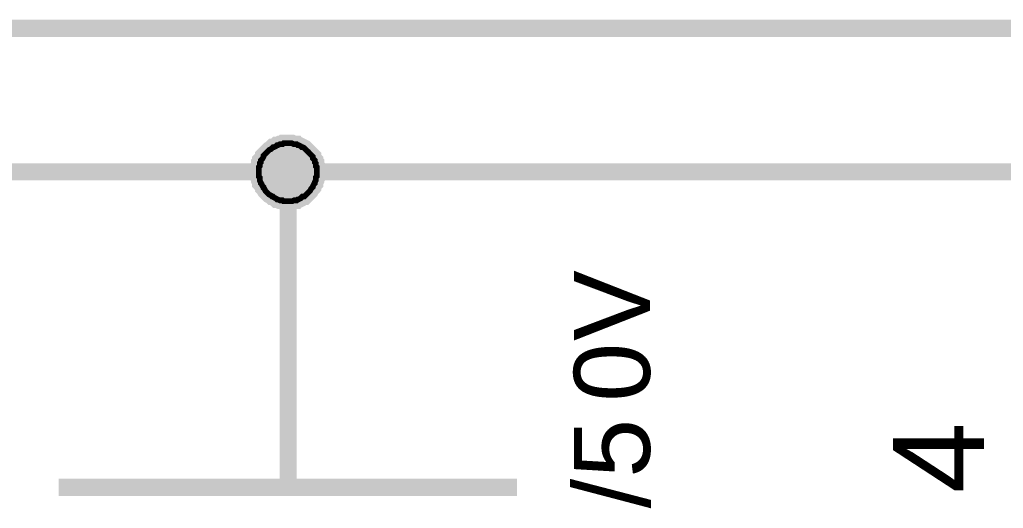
# Model space of a CAD drawing. Header units: millimetres. Extents: x -2024 to 917, y -725 to 13.
# Drawn here: x 729.78 to 746.93, y -319.65 to -311.14 of the extents above; entities that cross this region are included whole.
import ezdxf

# ---------------------------------------------------------------- set-up
doc = ezdxf.new("R2010")
doc.units = ezdxf.units.MM
doc.layers.add('Sheet', color=255, linetype='Continuous')
doc.styles.get("Standard").update_dxf_attribs({"font": 'arial.ttf'})

msp = doc.modelspace()

# ---------------------------------------------------------------- linework, layer by layer
at = {"layer": 'Sheet'}
for points, const_width in [([(876.883, -311.289), (751.939, -311.289), (602.019, -311.289)], 0.3), ([(733.948, -313.789), (733.948, -313.756), (733.948, -313.739), (733.948, -313.706), (733.964, -313.69), (733.964, -313.657), (733.964, -313.64), (733.981, -313.624), (733.981, -313.59), (733.998, -313.574), (734.014, -313.557), (734.031, -313.524), (734.031, -313.508), (734.047, -313.491), (734.064, -313.475), (734.08, -313.458), (734.097, -313.441), (734.113, -313.425), (734.13, -313.408), (734.163, -313.392), (734.18, -313.375), (734.196, -313.359), (734.213, -313.359), (734.246, -313.342), (734.262, -313.326), (734.279, -313.326), (734.312, -313.309), (734.329, -313.309), (734.362, -313.309), (734.378, -313.292), (734.411, -313.292), (734.428, -313.292), (734.461, -313.292)], 0.3), ([(733.948, -313.789), (733.948, -313.756), (733.948, -313.739), (733.948, -313.706), (733.964, -313.69), (733.964, -313.657), (733.964, -313.64), (733.981, -313.624), (733.981, -313.59), (733.998, -313.574), (734.014, -313.557), (734.031, -313.524), (734.031, -313.508), (734.047, -313.491), (734.064, -313.475), (734.08, -313.458), (734.097, -313.441), (734.113, -313.425), (734.13, -313.408), (734.163, -313.392), (734.18, -313.375), (734.196, -313.359), (734.213, -313.359), (734.246, -313.342), (734.262, -313.326), (734.279, -313.326), (734.312, -313.309), (734.329, -313.309), (734.362, -313.309), (734.378, -313.292), (734.411, -313.292), (734.428, -313.292), (734.461, -313.292)], 0.3), ([(733.948, -313.789), (733.948, -313.756), (733.948, -313.739), (733.948, -313.706), (733.964, -313.69), (733.964, -313.657), (733.964, -313.64), (733.981, -313.624), (733.981, -313.59), (733.998, -313.574), (734.014, -313.557), (734.031, -313.524), (734.031, -313.508), (734.047, -313.491), (734.064, -313.475), (734.08, -313.458), (734.097, -313.441), (734.113, -313.425), (734.13, -313.408), (734.163, -313.392), (734.18, -313.375), (734.196, -313.359), (734.213, -313.359), (734.246, -313.342), (734.262, -313.326), (734.279, -313.326), (734.312, -313.309), (734.329, -313.309), (734.362, -313.309), (734.378, -313.292), (734.411, -313.292), (734.428, -313.292), (734.461, -313.292)], 0.3), ([(733.948, -313.789), (733.948, -313.756), (733.948, -313.739), (733.948, -313.706), (733.964, -313.69), (733.964, -313.657), (733.964, -313.64), (733.981, -313.624), (733.981, -313.59), (733.998, -313.574), (734.014, -313.557), (734.031, -313.524), (734.031, -313.508), (734.047, -313.491), (734.064, -313.475), (734.08, -313.458), (734.097, -313.441), (734.113, -313.425), (734.13, -313.408), (734.163, -313.392), (734.18, -313.375), (734.196, -313.359), (734.213, -313.359), (734.246, -313.342), (734.262, -313.326), (734.279, -313.326), (734.312, -313.309), (734.329, -313.309), (734.362, -313.309), (734.378, -313.292), (734.411, -313.292), (734.428, -313.292), (734.461, -313.292)], 0.3), ([(734.461, -313.292), (734.461, -313.292)], 0.3), ([(734.461, -313.292), (734.478, -313.292), (734.511, -313.292), (734.527, -313.292), (734.56, -313.309), (734.577, -313.309), (734.61, -313.309), (734.627, -313.326), (734.643, -313.326), (734.676, -313.342), (734.693, -313.359), (734.709, -313.359), (734.742, -313.375), (734.759, -313.392), (734.775, -313.408), (734.792, -313.425), (734.809, -313.441), (734.825, -313.458), (734.842, -313.475), (734.858, -313.491), (734.875, -313.508), (734.891, -313.524), (734.891, -313.557), (734.908, -313.574), (734.924, -313.59), (734.924, -313.624), (734.941, -313.64), (734.941, -313.657), (734.941, -313.69), (734.958, -313.706), (734.958, -313.739), (734.958, -313.756), (734.958, -313.789)], 0.3), ([(734.461, -313.292), (734.461, -313.292)], 0.3), ([(734.461, -313.292), (734.478, -313.292), (734.511, -313.292), (734.527, -313.292), (734.56, -313.309), (734.577, -313.309), (734.61, -313.309), (734.627, -313.326), (734.643, -313.326), (734.676, -313.342), (734.693, -313.359), (734.709, -313.359), (734.742, -313.375), (734.759, -313.392), (734.775, -313.408), (734.792, -313.425), (734.809, -313.441), (734.825, -313.458), (734.842, -313.475), (734.858, -313.491), (734.875, -313.508), (734.891, -313.524), (734.891, -313.557), (734.908, -313.574), (734.924, -313.59), (734.924, -313.624), (734.941, -313.64), (734.941, -313.657), (734.941, -313.69), (734.958, -313.706), (734.958, -313.739), (734.958, -313.756), (734.958, -313.789)], 0.3), ([(734.461, -313.292), (734.461, -313.292)], 0.3), ([(734.461, -313.292), (734.478, -313.292), (734.511, -313.292), (734.527, -313.292), (734.56, -313.309), (734.577, -313.309), (734.61, -313.309), (734.627, -313.326), (734.643, -313.326), (734.676, -313.342), (734.693, -313.359), (734.709, -313.359), (734.742, -313.375), (734.759, -313.392), (734.775, -313.408), (734.792, -313.425), (734.809, -313.441), (734.825, -313.458), (734.842, -313.475), (734.858, -313.491), (734.875, -313.508), (734.891, -313.524), (734.891, -313.557), (734.908, -313.574), (734.924, -313.59), (734.924, -313.624), (734.941, -313.64), (734.941, -313.657), (734.941, -313.69), (734.958, -313.706), (734.958, -313.739), (734.958, -313.756), (734.958, -313.789)], 0.3), ([(734.461, -313.292), (734.461, -313.292)], 0.3), ([(734.461, -313.292), (734.478, -313.292), (734.511, -313.292), (734.527, -313.292), (734.56, -313.309), (734.577, -313.309), (734.61, -313.309), (734.627, -313.326), (734.643, -313.326), (734.676, -313.342), (734.693, -313.359), (734.709, -313.359), (734.742, -313.375), (734.759, -313.392), (734.775, -313.408), (734.792, -313.425), (734.809, -313.441), (734.825, -313.458), (734.842, -313.475), (734.858, -313.491), (734.875, -313.508), (734.891, -313.524), (734.891, -313.557), (734.908, -313.574), (734.924, -313.59), (734.924, -313.624), (734.941, -313.64), (734.941, -313.657), (734.941, -313.69), (734.958, -313.706), (734.958, -313.739), (734.958, -313.756), (734.958, -313.789)], 0.3), ([(733.948, -313.789), (733.948, -313.756), (733.948, -313.739), (733.948, -313.706), (733.964, -313.69), (733.964, -313.657), (733.964, -313.64), (733.981, -313.624), (733.981, -313.59), (733.998, -313.574), (734.014, -313.557), (734.031, -313.524), (734.031, -313.508), (734.047, -313.491), (734.064, -313.475), (734.08, -313.458), (734.097, -313.441), (734.113, -313.425), (734.13, -313.408), (734.163, -313.392), (734.18, -313.375), (734.196, -313.359), (734.213, -313.359), (734.246, -313.342), (734.262, -313.326), (734.279, -313.326), (734.312, -313.309), (734.329, -313.309), (734.362, -313.309), (734.378, -313.292), (734.411, -313.292), (734.428, -313.292), (734.461, -313.292)], 0.0991), ([(733.948, -313.789), (733.948, -313.756), (733.948, -313.739), (733.948, -313.706), (733.964, -313.69), (733.964, -313.657), (733.964, -313.64), (733.981, -313.624), (733.981, -313.59), (733.998, -313.574), (734.014, -313.557), (734.031, -313.524), (734.031, -313.508), (734.047, -313.491), (734.064, -313.475), (734.08, -313.458), (734.097, -313.441), (734.113, -313.425), (734.13, -313.408), (734.163, -313.392), (734.18, -313.375), (734.196, -313.359), (734.213, -313.359), (734.246, -313.342), (734.262, -313.326), (734.279, -313.326), (734.312, -313.309), (734.329, -313.309), (734.362, -313.309), (734.378, -313.292), (734.411, -313.292), (734.428, -313.292), (734.461, -313.292)], 0.0991), ([(733.948, -313.789), (733.948, -313.756), (733.948, -313.739), (733.948, -313.706), (733.964, -313.69), (733.964, -313.657), (733.964, -313.64), (733.981, -313.624), (733.981, -313.59), (733.998, -313.574), (734.014, -313.557), (734.031, -313.524), (734.031, -313.508), (734.047, -313.491), (734.064, -313.475), (734.08, -313.458), (734.097, -313.441), (734.113, -313.425), (734.13, -313.408), (734.163, -313.392), (734.18, -313.375), (734.196, -313.359), (734.213, -313.359), (734.246, -313.342), (734.262, -313.326), (734.279, -313.326), (734.312, -313.309), (734.329, -313.309), (734.362, -313.309), (734.378, -313.292), (734.411, -313.292), (734.428, -313.292), (734.461, -313.292)], 0.0991), ([(733.948, -313.789), (733.948, -313.756), (733.948, -313.739), (733.948, -313.706), (733.964, -313.69), (733.964, -313.657), (733.964, -313.64), (733.981, -313.624), (733.981, -313.59), (733.998, -313.574), (734.014, -313.557), (734.031, -313.524), (734.031, -313.508), (734.047, -313.491), (734.064, -313.475), (734.08, -313.458), (734.097, -313.441), (734.113, -313.425), (734.13, -313.408), (734.163, -313.392), (734.18, -313.375), (734.196, -313.359), (734.213, -313.359), (734.246, -313.342), (734.262, -313.326), (734.279, -313.326), (734.312, -313.309), (734.329, -313.309), (734.362, -313.309), (734.378, -313.292), (734.411, -313.292), (734.428, -313.292), (734.461, -313.292)], 0.0991), ([(734.461, -313.292), (734.461, -313.292)], 0.0991), ([(734.461, -313.292), (734.478, -313.292), (734.511, -313.292), (734.527, -313.292), (734.56, -313.309), (734.577, -313.309), (734.61, -313.309), (734.627, -313.326), (734.643, -313.326), (734.676, -313.342), (734.693, -313.359), (734.709, -313.359), (734.742, -313.375), (734.759, -313.392), (734.775, -313.408), (734.792, -313.425), (734.809, -313.441), (734.825, -313.458), (734.842, -313.475), (734.858, -313.491), (734.875, -313.508), (734.891, -313.524), (734.891, -313.557), (734.908, -313.574), (734.924, -313.59), (734.924, -313.624), (734.941, -313.64), (734.941, -313.657), (734.941, -313.69), (734.958, -313.706), (734.958, -313.739), (734.958, -313.756), (734.958, -313.789)], 0.0991), ([(734.461, -313.292), (734.461, -313.292)], 0.0991), ([(734.461, -313.292), (734.478, -313.292), (734.511, -313.292), (734.527, -313.292), (734.56, -313.309), (734.577, -313.309), (734.61, -313.309), (734.627, -313.326), (734.643, -313.326), (734.676, -313.342), (734.693, -313.359), (734.709, -313.359), (734.742, -313.375), (734.759, -313.392), (734.775, -313.408), (734.792, -313.425), (734.809, -313.441), (734.825, -313.458), (734.842, -313.475), (734.858, -313.491), (734.875, -313.508), (734.891, -313.524), (734.891, -313.557), (734.908, -313.574), (734.924, -313.59), (734.924, -313.624), (734.941, -313.64), (734.941, -313.657), (734.941, -313.69), (734.958, -313.706), (734.958, -313.739), (734.958, -313.756), (734.958, -313.789)], 0.0991), ([(734.461, -313.292), (734.461, -313.292)], 0.0991), ([(734.461, -313.292), (734.478, -313.292), (734.511, -313.292), (734.527, -313.292), (734.56, -313.309), (734.577, -313.309), (734.61, -313.309), (734.627, -313.326), (734.643, -313.326), (734.676, -313.342), (734.693, -313.359), (734.709, -313.359), (734.742, -313.375), (734.759, -313.392), (734.775, -313.408), (734.792, -313.425), (734.809, -313.441), (734.825, -313.458), (734.842, -313.475), (734.858, -313.491), (734.875, -313.508), (734.891, -313.524), (734.891, -313.557), (734.908, -313.574), (734.924, -313.59), (734.924, -313.624), (734.941, -313.64), (734.941, -313.657), (734.941, -313.69), (734.958, -313.706), (734.958, -313.739), (734.958, -313.756), (734.958, -313.789)], 0.0991), ([(734.461, -313.292), (734.461, -313.292)], 0.0991), ([(734.461, -313.292), (734.478, -313.292), (734.511, -313.292), (734.527, -313.292), (734.56, -313.309), (734.577, -313.309), (734.61, -313.309), (734.627, -313.326), (734.643, -313.326), (734.676, -313.342), (734.693, -313.359), (734.709, -313.359), (734.742, -313.375), (734.759, -313.392), (734.775, -313.408), (734.792, -313.425), (734.809, -313.441), (734.825, -313.458), (734.842, -313.475), (734.858, -313.491), (734.875, -313.508), (734.891, -313.524), (734.891, -313.557), (734.908, -313.574), (734.924, -313.59), (734.924, -313.624), (734.941, -313.64), (734.941, -313.657), (734.941, -313.69), (734.958, -313.706), (734.958, -313.739), (734.958, -313.756), (734.958, -313.789)], 0.0991), ([(876.883, -313.789), (734.461, -313.789), (602.019, -313.789)], 0.3), ([(734.461, -314.302), (734.428, -314.302), (734.411, -314.302), (734.378, -314.302), (734.362, -314.286), (734.329, -314.286), (734.312, -314.286), (734.279, -314.269), (734.262, -314.269), (734.246, -314.253), (734.213, -314.236), (734.196, -314.22), (734.18, -314.22), (734.163, -314.203), (734.13, -314.187), (734.113, -314.17), (734.097, -314.153), (734.08, -314.137), (734.064, -314.12), (734.047, -314.087), (734.031, -314.071), (734.031, -314.054), (734.014, -314.038), (733.998, -314.004), (733.981, -313.988), (733.981, -313.971), (733.964, -313.938), (733.964, -313.922), (733.964, -313.889), (733.948, -313.872), (733.948, -313.839), (733.948, -313.822), (733.948, -313.789)], 0.3), ([(733.948, -313.789), (733.948, -313.789)], 0.3), ([(734.461, -314.302), (734.428, -314.302), (734.411, -314.302), (734.378, -314.302), (734.362, -314.286), (734.329, -314.286), (734.312, -314.286), (734.279, -314.269), (734.262, -314.269), (734.246, -314.253), (734.213, -314.236), (734.196, -314.22), (734.18, -314.22), (734.163, -314.203), (734.13, -314.187), (734.113, -314.17), (734.097, -314.153), (734.08, -314.137), (734.064, -314.12), (734.047, -314.087), (734.031, -314.071), (734.031, -314.054), (734.014, -314.038), (733.998, -314.004), (733.981, -313.988), (733.981, -313.971), (733.964, -313.938), (733.964, -313.922), (733.964, -313.889), (733.948, -313.872), (733.948, -313.839), (733.948, -313.822), (733.948, -313.789)], 0.3), ([(733.948, -313.789), (733.948, -313.789)], 0.3), ([(734.461, -314.302), (734.428, -314.302), (734.411, -314.302), (734.378, -314.302), (734.362, -314.286), (734.329, -314.286), (734.312, -314.286), (734.279, -314.269), (734.262, -314.269), (734.246, -314.253), (734.213, -314.236), (734.196, -314.22), (734.18, -314.22), (734.163, -314.203), (734.13, -314.187), (734.113, -314.17), (734.097, -314.153), (734.08, -314.137), (734.064, -314.12), (734.047, -314.087), (734.031, -314.071), (734.031, -314.054), (734.014, -314.038), (733.998, -314.004), (733.981, -313.988), (733.981, -313.971), (733.964, -313.938), (733.964, -313.922), (733.964, -313.889), (733.948, -313.872), (733.948, -313.839), (733.948, -313.822), (733.948, -313.789)], 0.3), ([(733.948, -313.789), (733.948, -313.789)], 0.3), ([(734.461, -314.302), (734.428, -314.302), (734.411, -314.302), (734.378, -314.302), (734.362, -314.286), (734.329, -314.286), (734.312, -314.286), (734.279, -314.269), (734.262, -314.269), (734.246, -314.253), (734.213, -314.236), (734.196, -314.22), (734.18, -314.22), (734.163, -314.203), (734.13, -314.187), (734.113, -314.17), (734.097, -314.153), (734.08, -314.137), (734.064, -314.12), (734.047, -314.087), (734.031, -314.071), (734.031, -314.054), (734.014, -314.038), (733.998, -314.004), (733.981, -313.988), (733.981, -313.971), (733.964, -313.938), (733.964, -313.922), (733.964, -313.889), (733.948, -313.872), (733.948, -313.839), (733.948, -313.822), (733.948, -313.789)], 0.3), ([(733.948, -313.789), (733.948, -313.789)], 0.3), ([(734.958, -313.789), (734.958, -313.822), (734.958, -313.839), (734.958, -313.872), (734.941, -313.889), (734.941, -313.922), (734.941, -313.938), (734.924, -313.971), (734.924, -313.988), (734.908, -314.004), (734.891, -314.038), (734.891, -314.054), (734.875, -314.071), (734.858, -314.087), (734.842, -314.12), (734.825, -314.137), (734.809, -314.153), (734.792, -314.17), (734.775, -314.187), (734.759, -314.203), (734.742, -314.22), (734.709, -314.22), (734.693, -314.236), (734.676, -314.253), (734.643, -314.269), (734.627, -314.269), (734.61, -314.286), (734.577, -314.286), (734.56, -314.286), (734.527, -314.302), (734.511, -314.302), (734.478, -314.302), (734.461, -314.302)], 0.3), ([(734.461, -313.789), (734.461, -316.29)], 0.3), ([(734.958, -313.789), (734.958, -313.822), (734.958, -313.839), (734.958, -313.872), (734.941, -313.889), (734.941, -313.922), (734.941, -313.938), (734.924, -313.971), (734.924, -313.988), (734.908, -314.004), (734.891, -314.038), (734.891, -314.054), (734.875, -314.071), (734.858, -314.087), (734.842, -314.12), (734.825, -314.137), (734.809, -314.153), (734.792, -314.17), (734.775, -314.187), (734.759, -314.203), (734.742, -314.22), (734.709, -314.22), (734.693, -314.236), (734.676, -314.253), (734.643, -314.269), (734.627, -314.269), (734.61, -314.286), (734.577, -314.286), (734.56, -314.286), (734.527, -314.302), (734.511, -314.302), (734.478, -314.302), (734.461, -314.302)], 0.3), ([(734.958, -313.789), (734.958, -313.822), (734.958, -313.839), (734.958, -313.872), (734.941, -313.889), (734.941, -313.922), (734.941, -313.938), (734.924, -313.971), (734.924, -313.988), (734.908, -314.004), (734.891, -314.038), (734.891, -314.054), (734.875, -314.071), (734.858, -314.087), (734.842, -314.12), (734.825, -314.137), (734.809, -314.153), (734.792, -314.17), (734.775, -314.187), (734.759, -314.203), (734.742, -314.22), (734.709, -314.22), (734.693, -314.236), (734.676, -314.253), (734.643, -314.269), (734.627, -314.269), (734.61, -314.286), (734.577, -314.286), (734.56, -314.286), (734.527, -314.302), (734.511, -314.302), (734.478, -314.302), (734.461, -314.302)], 0.3), ([(734.958, -313.789), (734.958, -313.822), (734.958, -313.839), (734.958, -313.872), (734.941, -313.889), (734.941, -313.922), (734.941, -313.938), (734.924, -313.971), (734.924, -313.988), (734.908, -314.004), (734.891, -314.038), (734.891, -314.054), (734.875, -314.071), (734.858, -314.087), (734.842, -314.12), (734.825, -314.137), (734.809, -314.153), (734.792, -314.17), (734.775, -314.187), (734.759, -314.203), (734.742, -314.22), (734.709, -314.22), (734.693, -314.236), (734.676, -314.253), (734.643, -314.269), (734.627, -314.269), (734.61, -314.286), (734.577, -314.286), (734.56, -314.286), (734.527, -314.302), (734.511, -314.302), (734.478, -314.302), (734.461, -314.302)], 0.3), ([(734.958, -313.789), (734.958, -313.789), (734.958, -313.789), (734.958, -313.789), (734.958, -313.789), (734.958, -313.789), (734.958, -313.789), (734.958, -313.789), (734.958, -313.789), (734.958, -313.789), (734.958, -313.789), (734.958, -313.789), (734.958, -313.789), (734.958, -313.789), (734.958, -313.789), (734.958, -313.789), (734.958, -313.789), (734.958, -313.789), (734.958, -313.789), (734.958, -313.789), (734.958, -313.789), (734.958, -313.789), (734.958, -313.789), (734.958, -313.789), (734.958, -313.789), (734.958, -313.789), (734.958, -313.789), (734.958, -313.789), (734.958, -313.789), (734.958, -313.789), (734.958, -313.789), (734.958, -313.789), (734.958, -313.789)], 0.3), ([(734.958, -313.789), (734.958, -313.789)], 0.3), ([(734.958, -313.789), (734.958, -313.789), (734.958, -313.789), (734.958, -313.789), (734.958, -313.789), (734.958, -313.789), (734.958, -313.789), (734.958, -313.789), (734.958, -313.789), (734.958, -313.789), (734.958, -313.789), (734.958, -313.789), (734.958, -313.789), (734.958, -313.789), (734.958, -313.789), (734.958, -313.789), (734.958, -313.789), (734.958, -313.789), (734.958, -313.789), (734.958, -313.789), (734.958, -313.789), (734.958, -313.789), (734.958, -313.789), (734.958, -313.789), (734.958, -313.789), (734.958, -313.789), (734.958, -313.789), (734.958, -313.789), (734.958, -313.789), (734.958, -313.789), (734.958, -313.789), (734.958, -313.789), (734.958, -313.789)], 0.3), ([(734.958, -313.789), (734.958, -313.789)], 0.3), ([(734.958, -313.789), (734.958, -313.789), (734.958, -313.789), (734.958, -313.789), (734.958, -313.789), (734.958, -313.789), (734.958, -313.789), (734.958, -313.789), (734.958, -313.789), (734.958, -313.789), (734.958, -313.789), (734.958, -313.789), (734.958, -313.789), (734.958, -313.789), (734.958, -313.789), (734.958, -313.789), (734.958, -313.789), (734.958, -313.789), (734.958, -313.789), (734.958, -313.789), (734.958, -313.789), (734.958, -313.789), (734.958, -313.789), (734.958, -313.789), (734.958, -313.789), (734.958, -313.789), (734.958, -313.789), (734.958, -313.789), (734.958, -313.789), (734.958, -313.789), (734.958, -313.789), (734.958, -313.789), (734.958, -313.789)], 0.3), ([(734.958, -313.789), (734.958, -313.789)], 0.3), ([(734.958, -313.789), (734.958, -313.789), (734.958, -313.789), (734.958, -313.789), (734.958, -313.789), (734.958, -313.789), (734.958, -313.789), (734.958, -313.789), (734.958, -313.789), (734.958, -313.789), (734.958, -313.789), (734.958, -313.789), (734.958, -313.789), (734.958, -313.789), (734.958, -313.789), (734.958, -313.789), (734.958, -313.789), (734.958, -313.789), (734.958, -313.789), (734.958, -313.789), (734.958, -313.789), (734.958, -313.789), (734.958, -313.789), (734.958, -313.789), (734.958, -313.789), (734.958, -313.789), (734.958, -313.789), (734.958, -313.789), (734.958, -313.789), (734.958, -313.789), (734.958, -313.789), (734.958, -313.789), (734.958, -313.789)], 0.3), ([(734.958, -313.789), (734.958, -313.789)], 0.3), ([(734.461, -314.302), (734.428, -314.302), (734.411, -314.302), (734.378, -314.302), (734.362, -314.286), (734.329, -314.286), (734.312, -314.286), (734.279, -314.269), (734.262, -314.269), (734.246, -314.253), (734.213, -314.236), (734.196, -314.22), (734.18, -314.22), (734.163, -314.203), (734.13, -314.187), (734.113, -314.17), (734.097, -314.153), (734.08, -314.137), (734.064, -314.12), (734.047, -314.087), (734.031, -314.071), (734.031, -314.054), (734.014, -314.038), (733.998, -314.004), (733.981, -313.988), (733.981, -313.971), (733.964, -313.938), (733.964, -313.922), (733.964, -313.889), (733.948, -313.872), (733.948, -313.839), (733.948, -313.822), (733.948, -313.789)], 0.0991), ([(733.948, -313.789), (733.948, -313.789)], 0.0991), ([(734.461, -314.302), (734.428, -314.302), (734.411, -314.302), (734.378, -314.302), (734.362, -314.286), (734.329, -314.286), (734.312, -314.286), (734.279, -314.269), (734.262, -314.269), (734.246, -314.253), (734.213, -314.236), (734.196, -314.22), (734.18, -314.22), (734.163, -314.203), (734.13, -314.187), (734.113, -314.17), (734.097, -314.153), (734.08, -314.137), (734.064, -314.12), (734.047, -314.087), (734.031, -314.071), (734.031, -314.054), (734.014, -314.038), (733.998, -314.004), (733.981, -313.988), (733.981, -313.971), (733.964, -313.938), (733.964, -313.922), (733.964, -313.889), (733.948, -313.872), (733.948, -313.839), (733.948, -313.822), (733.948, -313.789)], 0.0991), ([(733.948, -313.789), (733.948, -313.789)], 0.0991), ([(734.461, -314.302), (734.428, -314.302), (734.411, -314.302), (734.378, -314.302), (734.362, -314.286), (734.329, -314.286), (734.312, -314.286), (734.279, -314.269), (734.262, -314.269), (734.246, -314.253), (734.213, -314.236), (734.196, -314.22), (734.18, -314.22), (734.163, -314.203), (734.13, -314.187), (734.113, -314.17), (734.097, -314.153), (734.08, -314.137), (734.064, -314.12), (734.047, -314.087), (734.031, -314.071), (734.031, -314.054), (734.014, -314.038), (733.998, -314.004), (733.981, -313.988), (733.981, -313.971), (733.964, -313.938), (733.964, -313.922), (733.964, -313.889), (733.948, -313.872), (733.948, -313.839), (733.948, -313.822), (733.948, -313.789)], 0.0991), ([(733.948, -313.789), (733.948, -313.789)], 0.0991), ([(734.461, -314.302), (734.428, -314.302), (734.411, -314.302), (734.378, -314.302), (734.362, -314.286), (734.329, -314.286), (734.312, -314.286), (734.279, -314.269), (734.262, -314.269), (734.246, -314.253), (734.213, -314.236), (734.196, -314.22), (734.18, -314.22), (734.163, -314.203), (734.13, -314.187), (734.113, -314.17), (734.097, -314.153), (734.08, -314.137), (734.064, -314.12), (734.047, -314.087), (734.031, -314.071), (734.031, -314.054), (734.014, -314.038), (733.998, -314.004), (733.981, -313.988), (733.981, -313.971), (733.964, -313.938), (733.964, -313.922), (733.964, -313.889), (733.948, -313.872), (733.948, -313.839), (733.948, -313.822), (733.948, -313.789)], 0.0991), ([(733.948, -313.789), (733.948, -313.789)], 0.0991), ([(734.958, -313.789), (734.958, -313.822), (734.958, -313.839), (734.958, -313.872), (734.941, -313.889), (734.941, -313.922), (734.941, -313.938), (734.924, -313.971), (734.924, -313.988), (734.908, -314.004), (734.891, -314.038), (734.891, -314.054), (734.875, -314.071), (734.858, -314.087), (734.842, -314.12), (734.825, -314.137), (734.809, -314.153), (734.792, -314.17), (734.775, -314.187), (734.759, -314.203), (734.742, -314.22), (734.709, -314.22), (734.693, -314.236), (734.676, -314.253), (734.643, -314.269), (734.627, -314.269), (734.61, -314.286), (734.577, -314.286), (734.56, -314.286), (734.527, -314.302), (734.511, -314.302), (734.478, -314.302), (734.461, -314.302)], 0.0991), ([(734.958, -313.789), (734.958, -313.822), (734.958, -313.839), (734.958, -313.872), (734.941, -313.889), (734.941, -313.922), (734.941, -313.938), (734.924, -313.971), (734.924, -313.988), (734.908, -314.004), (734.891, -314.038), (734.891, -314.054), (734.875, -314.071), (734.858, -314.087), (734.842, -314.12), (734.825, -314.137), (734.809, -314.153), (734.792, -314.17), (734.775, -314.187), (734.759, -314.203), (734.742, -314.22), (734.709, -314.22), (734.693, -314.236), (734.676, -314.253), (734.643, -314.269), (734.627, -314.269), (734.61, -314.286), (734.577, -314.286), (734.56, -314.286), (734.527, -314.302), (734.511, -314.302), (734.478, -314.302), (734.461, -314.302)], 0.0991), ([(734.958, -313.789), (734.958, -313.822), (734.958, -313.839), (734.958, -313.872), (734.941, -313.889), (734.941, -313.922), (734.941, -313.938), (734.924, -313.971), (734.924, -313.988), (734.908, -314.004), (734.891, -314.038), (734.891, -314.054), (734.875, -314.071), (734.858, -314.087), (734.842, -314.12), (734.825, -314.137), (734.809, -314.153), (734.792, -314.17), (734.775, -314.187), (734.759, -314.203), (734.742, -314.22), (734.709, -314.22), (734.693, -314.236), (734.676, -314.253), (734.643, -314.269), (734.627, -314.269), (734.61, -314.286), (734.577, -314.286), (734.56, -314.286), (734.527, -314.302), (734.511, -314.302), (734.478, -314.302), (734.461, -314.302)], 0.0991), ([(734.958, -313.789), (734.958, -313.822), (734.958, -313.839), (734.958, -313.872), (734.941, -313.889), (734.941, -313.922), (734.941, -313.938), (734.924, -313.971), (734.924, -313.988), (734.908, -314.004), (734.891, -314.038), (734.891, -314.054), (734.875, -314.071), (734.858, -314.087), (734.842, -314.12), (734.825, -314.137), (734.809, -314.153), (734.792, -314.17), (734.775, -314.187), (734.759, -314.203), (734.742, -314.22), (734.709, -314.22), (734.693, -314.236), (734.676, -314.253), (734.643, -314.269), (734.627, -314.269), (734.61, -314.286), (734.577, -314.286), (734.56, -314.286), (734.527, -314.302), (734.511, -314.302), (734.478, -314.302), (734.461, -314.302)], 0.0991), ([(734.958, -313.789), (734.958, -313.789), (734.958, -313.789), (734.958, -313.789), (734.958, -313.789), (734.958, -313.789), (734.958, -313.789), (734.958, -313.789), (734.958, -313.789), (734.958, -313.789), (734.958, -313.789), (734.958, -313.789), (734.958, -313.789), (734.958, -313.789), (734.958, -313.789), (734.958, -313.789), (734.958, -313.789), (734.958, -313.789), (734.958, -313.789), (734.958, -313.789), (734.958, -313.789), (734.958, -313.789), (734.958, -313.789), (734.958, -313.789), (734.958, -313.789), (734.958, -313.789), (734.958, -313.789), (734.958, -313.789), (734.958, -313.789), (734.958, -313.789), (734.958, -313.789), (734.958, -313.789), (734.958, -313.789)], 0.0991), ([(734.958, -313.789), (734.958, -313.789)], 0.0991), ([(734.958, -313.789), (734.958, -313.789), (734.958, -313.789), (734.958, -313.789), (734.958, -313.789), (734.958, -313.789), (734.958, -313.789), (734.958, -313.789), (734.958, -313.789), (734.958, -313.789), (734.958, -313.789), (734.958, -313.789), (734.958, -313.789), (734.958, -313.789), (734.958, -313.789), (734.958, -313.789), (734.958, -313.789), (734.958, -313.789), (734.958, -313.789), (734.958, -313.789), (734.958, -313.789), (734.958, -313.789), (734.958, -313.789), (734.958, -313.789), (734.958, -313.789), (734.958, -313.789), (734.958, -313.789), (734.958, -313.789), (734.958, -313.789), (734.958, -313.789), (734.958, -313.789), (734.958, -313.789), (734.958, -313.789)], 0.0991), ([(734.958, -313.789), (734.958, -313.789)], 0.0991), ([(734.958, -313.789), (734.958, -313.789), (734.958, -313.789), (734.958, -313.789), (734.958, -313.789), (734.958, -313.789), (734.958, -313.789), (734.958, -313.789), (734.958, -313.789), (734.958, -313.789), (734.958, -313.789), (734.958, -313.789), (734.958, -313.789), (734.958, -313.789), (734.958, -313.789), (734.958, -313.789), (734.958, -313.789), (734.958, -313.789), (734.958, -313.789), (734.958, -313.789), (734.958, -313.789), (734.958, -313.789), (734.958, -313.789), (734.958, -313.789), (734.958, -313.789), (734.958, -313.789), (734.958, -313.789), (734.958, -313.789), (734.958, -313.789), (734.958, -313.789), (734.958, -313.789), (734.958, -313.789), (734.958, -313.789)], 0.0991), ([(734.958, -313.789), (734.958, -313.789)], 0.0991), ([(734.958, -313.789), (734.958, -313.789), (734.958, -313.789), (734.958, -313.789), (734.958, -313.789), (734.958, -313.789), (734.958, -313.789), (734.958, -313.789), (734.958, -313.789), (734.958, -313.789), (734.958, -313.789), (734.958, -313.789), (734.958, -313.789), (734.958, -313.789), (734.958, -313.789), (734.958, -313.789), (734.958, -313.789), (734.958, -313.789), (734.958, -313.789), (734.958, -313.789), (734.958, -313.789), (734.958, -313.789), (734.958, -313.789), (734.958, -313.789), (734.958, -313.789), (734.958, -313.789), (734.958, -313.789), (734.958, -313.789), (734.958, -313.789), (734.958, -313.789), (734.958, -313.789), (734.958, -313.789), (734.958, -313.789)], 0.0991), ([(734.958, -313.789), (734.958, -313.789)], 0.0991), ([(734.461, -319.287), (734.461, -316.29)], 0.3), ([(730.456, -319.287), (738.45, -319.287)], 0.3)]:
    msp.add_lwpolyline(points, dxfattribs=dict(at, const_width=const_width))
at = {"layer": 'Sheet', "const_width": 0.508}
msp.add_lwpolyline([(734.189, -313.786, 1), (734.697, -313.786, 1)], format="xyb", close=True, dxfattribs=at)

# ---------------------------------------------------------------- texts
at = {"layer": 'Sheet'}
for s, height, p in [('V', 1.325, (740.767, -316.737)), ('0', 1.325, (740.767, -317.796)), ('5', 1.325, (740.767, -319.121)), ('4', 1.59, (746.593, -319.386)), ('/', 1.325, (740.767, -319.651))]:
    msp.add_text(s, height=height, rotation=90, dxfattribs=at).set_placement(p)

doc.saveas('drawing.dxf')
